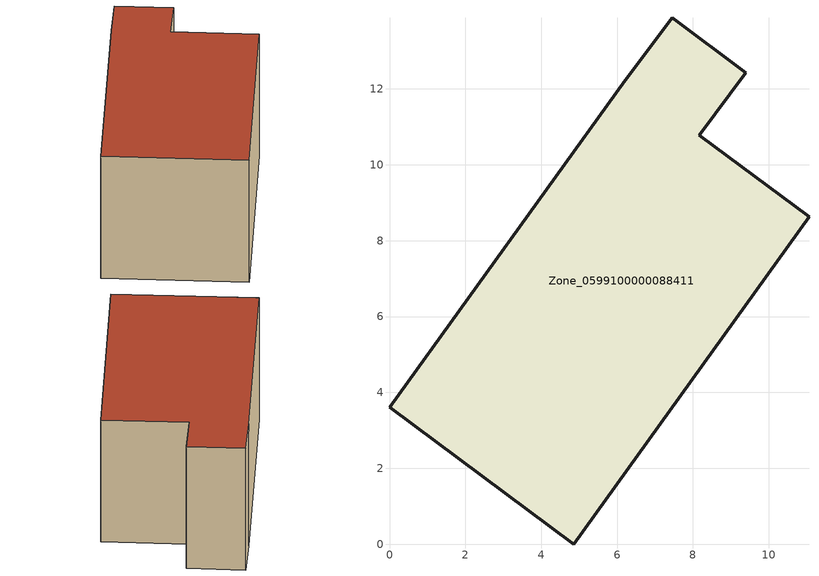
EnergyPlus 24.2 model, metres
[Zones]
Zone_0599100000088411
 floor ground (C_G): 4.86,0 0,3.61 6.22,12.23 7.45,13.88 9.39,12.43 8.17,10.79 11.06,8.63 z1.2
 wall outside (C_F): 0,3.61 4.86,0 11.06,8.63 8.17,10.79 9.39,12.43 7.45,13.88 6.22,12.23 0,3.61 z1.2:6.86
 roof outside (C_R): 7.45,13.88 6.22,12.23 0,3.61 4.86,0 11.06,8.63 8.17,10.79 9.39,12.43 z6.86
[BUILDING]
Pand.0599100000088411: North Axis=0; Terrain=City; Loads Convergence Tolerance Value=0.04; Temperature Convergence Tolerance Value=0.4; Solar Distribution=FullExterior; Maximum Number of Warmup Days=25; Minimum Number of Warmup Days=1
[Site:Location]
Rotterdam.The.Hague.AP_ZH_NLD Design_Conditions: Latitude=51.96; Longitude=4.45; Time Zone=1; Elevation=-4.5
[SITE:GROUNDTEMPERATURE:BUILDINGSURFACE]
18, 18, 18, 18, 18, 18, 18, 18, 18, 18, 18, 18
[MATERIAL] Thermal Absorptance=0.9; Solar Absorptance=0.7; Visible Absorptance=0.7
Name | Roughness | Thickness | Conductivity | Density | Specific Heat
G.TI.1965-1974 | MediumSmooth | 0.15 | 0.882353 | 540 | 1210
F.TI.1965-1974 | Rough | 0.3 | 0.697674 | 1920 | 840
R.TI.1965-1974 | MediumRough | 0.2 | 0.232558 | 1500 | 1000
[CONSTRUCTION]
C_G: G.TI.1965-1974
C_F: F.TI.1965-1974
C_R: R.TI.1965-1974
[ZONE]
Zone_0599100000088411: Type=1; Multiplier=1; Ceiling Height=Autocalculate; Volume=Autocalculate; Floor Area=autocalculate; Part of Total Floor Area=Yes
[ZONEINFILTRATION:DESIGNFLOWRATE]
Infil_Zone_0599100000088411: Zone or ZoneList or Space or SpaceList=Zone_0599100000088411; Schedule=AlwaysOn; Design Flow Rate Calculation Method=Flow/Area; Flow Rate per Floor Area=0.003; Constant Term Coefficient=1; Temperature Term Coefficient=0; Velocity Term Coefficient=0; Velocity Squared Term Coefficient=0
[HVACTEMPLATE:ZONE:IDEALLOADSAIRSYSTEM]
Zone_0599100000088411: Maximum Heating Supply Air Temperature=50; Minimum Cooling Supply Air Temperature=13; Maximum Heating Supply Air Humidity Ratio=0.0156; Minimum Cooling Supply Air Humidity Ratio=0.0077; Heating Limit=NoLimit; Cooling Limit=NoLimit; Dehumidification Control Type=ConstantSensibleHeatRatio; Cooling Sensible Heat Ratio=0.7; Dehumidification Setpoint=60; Humidification Control Type=None; Humidification Setpoint=30; Outdoor Air Method=None; Outdoor Air Flow Rate per Person=0.00944; Outdoor Air Flow Rate per Zone Floor Area=0; Outdoor Air Flow Rate per Zone=0; Demand Controlled Ventilation Type=None; Outdoor Air Economizer Type=NoEconomizer; Heat Recovery Type=None; Sensible Heat Recovery Effectiveness=0.7; Latent Heat Recovery Effectiveness=0.65
[ZONECONTROL:THERMOSTAT]
ThermostatControl_Zone_0599100000088411: Zone or ZoneList=Zone_0599100000088411; Control Type Schedule=DualSetpointControlType; Control 1=Thermostat_Zone_0599100000088411; Temperature Difference Between Cutout And Setpoint=0
[THERMOSTATSETPOINT:DUALSETPOINT]
Thermostat_Zone_0599100000088411: Heating Setpoint Temperature Schedule=HeatingSetpoint_Zone_0599100000088411; Cooling Setpoint Temperature Schedule=CoolingSetpoint_Zone_0599100000088411
[SCHEDULE:COMPACT]
HeatingSetpoint_Zone_0599100000088411: Through: 12/31, For: AllDays, Until: 24:00, 21
CoolingSetpoint_Zone_0599100000088411: Through: 12/31, For: AllDays, Until: 24:00, 24
DualSetpointControlType: Through: 12/31, For: AllDays, Until: 24:00, 4
AlwaysOn: Through: 12/31, For: AllDays, Until: 24:00, 1
